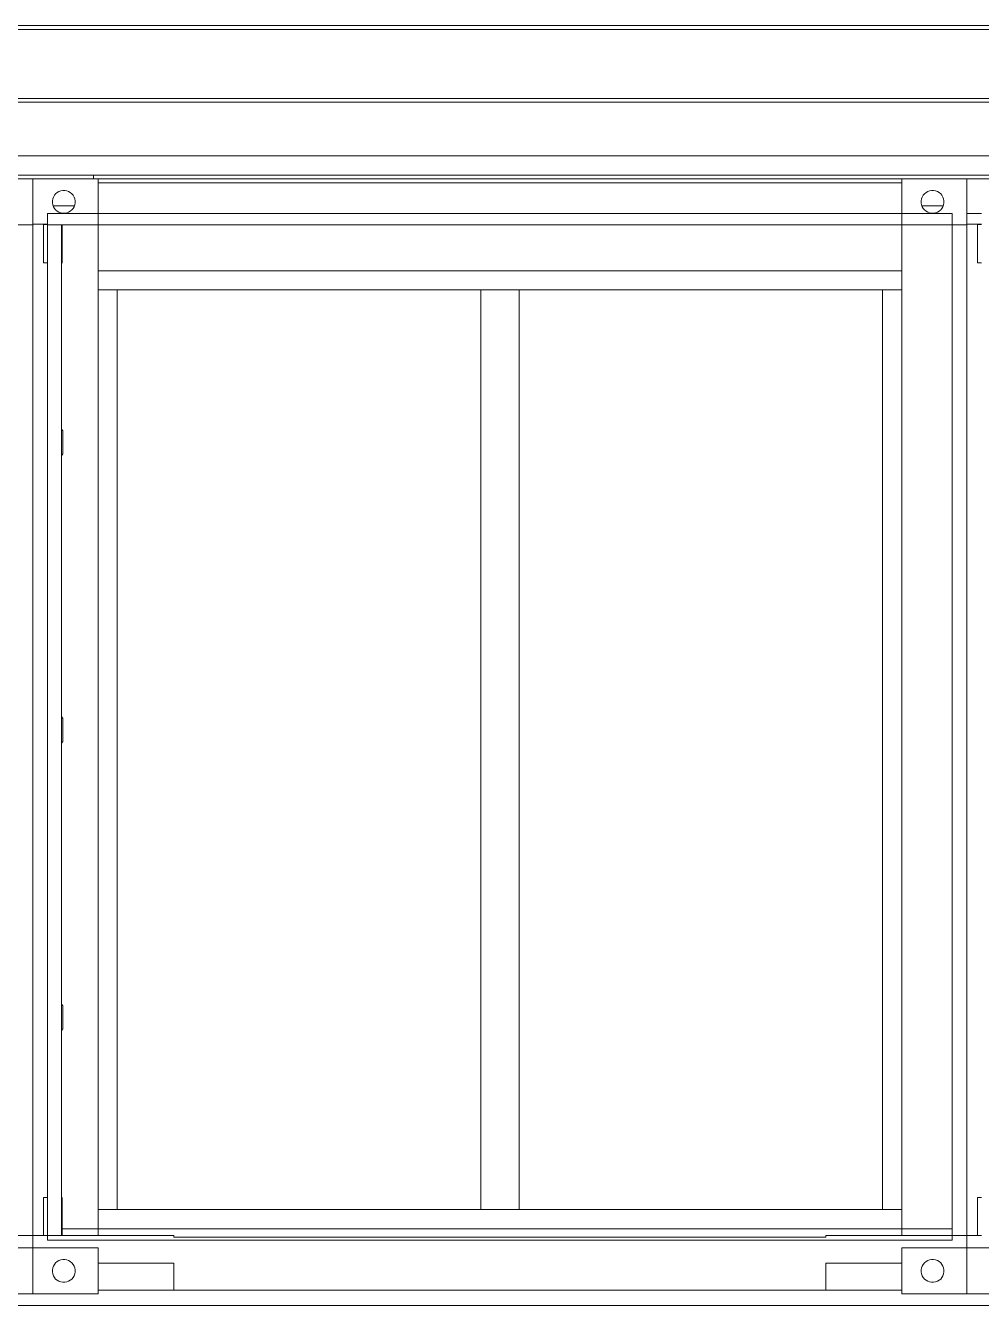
# Model space of a CAD drawing. Header units: metres. Extents: x -3 to 469, y -13 to 19.
# Drawn here: x 430.21 to 432.705, y -0.18 to 3.16 of the extents above; entities that cross this region are included whole.
import ezdxf

# ---------------------------------------------------------------- set-up
doc = ezdxf.new("R2010")
doc.units = ezdxf.units.M
doc.layers.add('0-1', color=7, linetype='Continuous', lineweight=5)
for name, color, linetype, lineweight, true_color in [('A-FLOR-2', 7, 'Continuous', 9, 0xaaaaaa), ('A-GENM-1', 7, 'Continuous', 9, 0xaaaaaa), ('A-WALL-1', 7, 'Continuous', 9, 0xaaaaaa), ('S-STRS-1', 7, 'Continuous', 9, 0xaaaaaa)]:
    doc.layers.add(name, color=color, linetype=linetype, lineweight=lineweight, true_color=true_color)

# ---------------------------------------------------------------- blocks, each defined once
blk = doc.blocks.new('Viga-007 - Viga-007-295370-FACHADA 04')
at = {"layer": 'A-GENM-1'}
for p, q in [((12.6714, -0.14), (12.8694, -0.14)), ((14.5714, -0.14), (14.7694, -0.14)), ((9.3917, -0.18), (33.3303, -0.18))]:
    blk.add_line(p, q, dxfattribs=at)
blk = doc.blocks.new('Viga-002 15719 - Viga-002 15719-296164-FACHADA 04')
at = {"layer": 'A-GENM-1'}
for p, q in [((12.5394, 2.641), (12.5294, 2.641)), ((12.5294, 2.641), (12.5294, 2.541)), ((12.5294, 2.541), (12.5394, 2.541))]:
    blk.add_line(p, q, dxfattribs=at)
blk = doc.blocks.new('CONTAINER 16683 - CONTAINER-297186-FACHADA 04')
at = {"layer": 'S-STRS-1'}
for p, q in [((14.7694, -0.03), (14.9394, -0.03)), ((14.9394, -0.03), (14.7694, -0.03)), ((14.7694, -0.03), (14.7694, -0.15)), ((14.7694, -0.15), (14.7694, -0.03)), ((14.9394, -0.03), (14.9394, -0.15)), ((14.9394, -0.15), (14.9394, -0.03)), ((14.8288, -0.0689), (14.8328, -0.0656)), ((14.8288, -0.0689), (14.8328, -0.0656)), ((14.8328, -0.0656), (14.8373, -0.063)), ((14.8373, -0.063), (14.8328, -0.0656)), ((14.8373, -0.063), (14.8422, -0.0612)), ((14.8422, -0.0612), (14.8373, -0.063)), ((14.8422, -0.0612), (14.8473, -0.0603)), ((14.8473, -0.0603), (14.8422, -0.0612)), ((14.8473, -0.0603), (14.8525, -0.0603)), ((14.8525, -0.0603), (14.8473, -0.0603)), ((14.8525, -0.0603), (14.8576, -0.0612)), ((14.8576, -0.0612), (14.8525, -0.0603)), ((14.8576, -0.0612), (14.8625, -0.063)), ((14.8625, -0.063), (14.8576, -0.0612)), ((14.8625, -0.063), (14.867, -0.0656)), ((14.867, -0.0656), (14.8625, -0.063)), ((14.867, -0.0656), (14.871, -0.0689)), ((14.871, -0.0689), (14.867, -0.0656)), ((14.8202, -0.0874), (14.8211, -0.0823)), ((14.8211, -0.0823), (14.8202, -0.0874)), ((14.8202, -0.09), (14.8202, -0.0874)), ((14.8202, -0.0874), (14.8202, -0.09)), ((14.8202, -0.0926), (14.8202, -0.09)), ((14.8202, -0.09), (14.8202, -0.0926)), ((14.8211, -0.0977), (14.8202, -0.0926)), ((14.8202, -0.0926), (14.8211, -0.0977)), ((14.8211, -0.0823), (14.8229, -0.0774)), ((14.8229, -0.0774), (14.8211, -0.0823)), ((14.8229, -0.1026), (14.8211, -0.0977)), ((14.8229, -0.1026), (14.8211, -0.0977)), ((14.8229, -0.0774), (14.8255, -0.0729)), ((14.8255, -0.0729), (14.8229, -0.0774)), ((14.8255, -0.0729), (14.8288, -0.0689)), ((14.8288, -0.0689), (14.8255, -0.0729)), ((14.871, -0.0689), (14.8743, -0.0729)), ((14.8743, -0.0729), (14.871, -0.0689)), ((14.8743, -0.0729), (14.8769, -0.0774)), ((14.8769, -0.0774), (14.8743, -0.0729)), ((14.8769, -0.0774), (14.8787, -0.0823)), ((14.8787, -0.0823), (14.8769, -0.0774)), ((14.8787, -0.0977), (14.8769, -0.1026)), ((14.8769, -0.1026), (14.8787, -0.0977)), ((14.8787, -0.0823), (14.8796, -0.0874)), ((14.8796, -0.0874), (14.8787, -0.0823)), ((14.8796, -0.0926), (14.8787, -0.0977)), ((14.8787, -0.0977), (14.8796, -0.0926)), ((14.8796, -0.0874), (14.8796, -0.09)), ((14.8796, -0.09), (14.8796, -0.0874)), ((14.8796, -0.09), (14.8796, -0.0926)), ((14.8796, -0.0926), (14.8796, -0.09)), ((14.8255, -0.1071), (14.8229, -0.1026)), ((14.8255, -0.1071), (14.8229, -0.1026)), ((14.8288, -0.1111), (14.8255, -0.1071)), ((14.8288, -0.1111), (14.8255, -0.1071)), ((14.8328, -0.1144), (14.8288, -0.1111)), ((14.8328, -0.1144), (14.8288, -0.1111)), ((14.8373, -0.117), (14.8328, -0.1144)), ((14.8373, -0.117), (14.8328, -0.1144)), ((14.8422, -0.1188), (14.8373, -0.117)), ((14.8422, -0.1188), (14.8373, -0.117)), ((14.8473, -0.1197), (14.8422, -0.1188)), ((14.8473, -0.1197), (14.8422, -0.1188)), ((14.8525, -0.1197), (14.8473, -0.1197)), ((14.8473, -0.1197), (14.8525, -0.1197)), ((14.8576, -0.1188), (14.8525, -0.1197)), ((14.8525, -0.1197), (14.8576, -0.1188)), ((14.8625, -0.117), (14.8576, -0.1188)), ((14.8576, -0.1188), (14.8625, -0.117)), ((14.867, -0.1144), (14.8625, -0.117)), ((14.8625, -0.117), (14.867, -0.1144)), ((14.871, -0.1111), (14.867, -0.1144)), ((14.867, -0.1144), (14.871, -0.1111)), ((14.8743, -0.1071), (14.871, -0.1111)), ((14.871, -0.1111), (14.8743, -0.1071)), ((14.8769, -0.1026), (14.8743, -0.1071)), ((14.8743, -0.1071), (14.8769, -0.1026)), ((14.7694, -0.15), (14.9394, -0.15)), ((14.9394, -0.15), (14.7694, -0.15))]:
    blk.add_line(p, q, dxfattribs=at)
blk = doc.blocks.new('CONTAINER 16683 - CONTAINER 16683-297190-FACHADA 04')
blk.add_blockref('CONTAINER 16683 - CONTAINER-297186-FACHADA 04', (0, 0))
blk = doc.blocks.new('PL 23131 - PL 23131-299596-FACHADA 04')
at = {"layer": 'A-GENM-1'}
for p, q in [((12.5014, 2.642), (12.5014, 0.002)), ((12.5205, 2.642), (12.5014, 2.642)), ((12.5394, 2.642), (12.5205, 2.642)), ((12.5014, 0.002), (12.5205, 0.002)), ((12.5205, 0.002), (12.5294, 0.002))]:
    blk.add_line(p, q, dxfattribs=at)
blk = doc.blocks.new('Viga-002 24054 - Viga-002 24054-300507-FACHADA 04')
at = {"layer": 'A-GENM-1'}
for p, q in [((12.5394, 0.102), (12.5294, 0.102)), ((12.5294, 0.102), (12.5294, 0.002)), ((12.5294, 0.002), (12.5394, 0.002))]:
    blk.add_line(p, q, dxfattribs=at)
blk = doc.blocks.new('Viga-007 24066 - Viga-007 24066-300549-FACHADA 04')
at = {"layer": 'A-GENM-1'}
for p, q in [((12.5794, 2.102), (12.5764, 2.1065)), ((12.5794, 2.042), (12.5794, 2.102)), ((12.5764, 2.0375), (12.5794, 2.042)), ((12.5794, 1.352), (12.5764, 1.3565)), ((12.5794, 1.292), (12.5794, 1.352)), ((12.5764, 1.2875), (12.5794, 1.292)), ((12.5794, 0.602), (12.5764, 0.6065)), ((12.5794, 0.542), (12.5794, 0.602)), ((12.5764, 0.5375), (12.5794, 0.542))]:
    blk.add_line(p, q, dxfattribs=at)
blk = doc.blocks.new('AL 24323 - AL 2-301424-FACHADA 04')
at = {"layer": 'A-WALL-1'}
blk.add_line((14.9014, 0.02), (12.5774, 0.02), dxfattribs=at)
blk = doc.blocks.new('AL 24323 - AL 24323-301421-FACHADA 04')
at = {"layer": 'A-WALL-1'}
for p, q in [((12.5394, 2.67), (14.9014, 2.67)), ((12.5394, 2.642), (12.5394, 2.67)), ((14.9014, 0.02), (14.9014, 2.67)), ((12.6714, 0.02), (12.6714, 2.52)), ((12.6714, 2.52), (14.7694, 2.52)), ((14.7694, 2.52), (14.7694, 0.02)), ((12.6714, 0.02), (12.5774, 0.02)), ((14.9014, 0.02), (14.7694, 0.02))]:
    blk.add_line(p, q, dxfattribs=at)
blk.add_blockref('AL 24323 - AL 2-301424-FACHADA 04', (0, 0))
blk = doc.blocks.new('J 08 24349 - J 08-301534-FACHADA 04')
at = {"layer": 'A-GENM-1'}
for p, q in [((14.7694, 2.52), (12.6714, 2.52)), ((12.6714, 2.52), (12.6714, 2.47)), ((12.6714, 2.52), (14.7694, 2.52)), ((12.6714, 2.47), (12.6714, 2.52)), ((14.7694, 2.47), (14.7694, 2.52)), ((14.7694, 2.52), (14.7694, 2.47)), ((12.7214, 2.47), (12.6714, 2.47)), ((12.6714, 2.47), (12.6714, 0.07)), ((12.6714, 0.07), (12.6714, 2.47)), ((12.6714, 2.47), (12.7214, 2.47)), ((12.6714, 2.47), (12.7214, 2.47)), ((12.7214, 2.47), (12.6714, 2.47)), ((12.7214, 0.07), (12.7214, 2.47)), ((12.7214, 2.47), (12.7214, 0.07)), ((12.7214, 2.47), (13.6704, 2.47)), ((13.6704, 2.47), (12.7214, 2.47)), ((13.7704, 2.47), (13.6704, 2.47)), ((13.6704, 2.47), (13.6704, 0.07)), ((13.6704, 0.07), (13.6704, 2.47)), ((13.6704, 2.47), (13.7704, 2.47)), ((13.7704, 2.47), (13.6704, 2.47)), ((13.6704, 2.47), (13.7704, 2.47)), ((13.7704, 0.07), (13.7704, 2.47)), ((13.7704, 2.47), (13.7704, 0.07)), ((13.7704, 2.47), (14.7194, 2.47)), ((14.7194, 2.47), (13.7704, 2.47)), ((14.7194, 2.47), (14.7694, 2.47)), ((14.7194, 2.47), (14.7194, 0.07)), ((14.7694, 2.47), (14.7194, 2.47)), ((14.7194, 0.07), (14.7194, 2.47)), ((14.7194, 2.47), (14.7694, 2.47)), ((14.7694, 2.47), (14.7194, 2.47)), ((14.7694, 0.07), (14.7694, 2.47)), ((14.7694, 2.47), (14.7694, 0.07)), ((12.7214, 0.07), (12.6714, 0.07)), ((12.6714, 0.07), (12.7214, 0.07)), ((12.7214, 0.07), (12.6714, 0.07)), ((12.6714, 0.07), (12.6714, 0.02)), ((12.6714, 0.07), (12.7214, 0.07)), ((12.6714, 0.02), (12.6714, 0.07)), ((13.6704, 0.07), (12.7214, 0.07)), ((12.7214, 0.07), (13.6704, 0.07)), ((13.7704, 0.07), (13.6704, 0.07)), ((13.6704, 0.07), (13.7704, 0.07)), ((13.7704, 0.07), (13.6704, 0.07)), ((13.6704, 0.07), (13.7704, 0.07)), ((14.7194, 0.07), (13.7704, 0.07)), ((13.7704, 0.07), (14.7194, 0.07)), ((14.7194, 0.07), (14.7694, 0.07)), ((14.7694, 0.07), (14.7194, 0.07)), ((14.7194, 0.07), (14.7694, 0.07)), ((14.7694, 0.07), (14.7194, 0.07)), ((14.7694, 0.02), (14.7694, 0.07)), ((14.7694, 0.07), (14.7694, 0.02)), ((12.6714, 0.02), (14.7694, 0.02)), ((14.7694, 0.02), (12.6714, 0.02))]:
    blk.add_line(p, q, dxfattribs=at)
blk = doc.blocks.new('J 08 24349 - J 08 24349-301538-FACHADA 04')
blk.add_blockref('J 08 24349 - J 08-301534-FACHADA 04', (0, 0))
blk = doc.blocks.new('Viga-002 25339 - Viga-002 25339-303385-FACHADA 04')
at = {"layer": 'A-GENM-1'}
for p, q in [((14.9773, 2.641), (14.9673, 2.641)), ((14.9673, 2.641), (14.9673, 2.541)), ((14.9673, 2.541), (14.9773, 2.541))]:
    blk.add_line(p, q, dxfattribs=at)
blk = doc.blocks.new('CONTAINER 26762 - CONTAINER-305184-FACHADA 04')
at = {"layer": 'S-STRS-1'}
for p, q in [((12.5014, -0.03), (12.6714, -0.03)), ((12.6714, -0.03), (12.5014, -0.03)), ((12.5014, -0.03), (12.5014, -0.15)), ((12.5014, -0.15), (12.5014, -0.03)), ((12.6714, -0.03), (12.6714, -0.15)), ((12.6714, -0.15), (12.6714, -0.03)), ((12.5608, -0.0689), (12.5648, -0.0656)), ((12.5608, -0.0689), (12.5648, -0.0656)), ((12.5648, -0.0656), (12.5693, -0.063)), ((12.5693, -0.063), (12.5648, -0.0656)), ((12.5693, -0.063), (12.5742, -0.0612)), ((12.5742, -0.0612), (12.5693, -0.063)), ((12.5742, -0.0612), (12.5793, -0.0603)), ((12.5793, -0.0603), (12.5742, -0.0612)), ((12.5793, -0.0603), (12.5845, -0.0603)), ((12.5845, -0.0603), (12.5793, -0.0603)), ((12.5845, -0.0603), (12.5896, -0.0612)), ((12.5896, -0.0612), (12.5845, -0.0603)), ((12.5896, -0.0612), (12.5945, -0.063)), ((12.5945, -0.063), (12.5896, -0.0612)), ((12.5945, -0.063), (12.599, -0.0656)), ((12.599, -0.0656), (12.5945, -0.063)), ((12.599, -0.0656), (12.603, -0.0689)), ((12.603, -0.0689), (12.599, -0.0656)), ((12.5522, -0.0874), (12.5531, -0.0823)), ((12.5531, -0.0823), (12.5522, -0.0874)), ((12.5522, -0.09), (12.5522, -0.0874)), ((12.5522, -0.0874), (12.5522, -0.09)), ((12.5522, -0.0926), (12.5522, -0.09)), ((12.5522, -0.09), (12.5522, -0.0926)), ((12.5531, -0.0977), (12.5522, -0.0926)), ((12.5522, -0.0926), (12.5531, -0.0977)), ((12.5531, -0.0823), (12.5549, -0.0774)), ((12.5549, -0.0774), (12.5531, -0.0823)), ((12.5549, -0.1026), (12.5531, -0.0977)), ((12.5549, -0.1026), (12.5531, -0.0977)), ((12.5549, -0.0774), (12.5575, -0.0729)), ((12.5575, -0.0729), (12.5549, -0.0774)), ((12.5575, -0.0729), (12.5608, -0.0689)), ((12.5608, -0.0689), (12.5575, -0.0729)), ((12.603, -0.0689), (12.6063, -0.0729)), ((12.6063, -0.0729), (12.603, -0.0689)), ((12.6063, -0.0729), (12.6089, -0.0774)), ((12.6089, -0.0774), (12.6063, -0.0729)), ((12.6089, -0.0774), (12.6107, -0.0823)), ((12.6107, -0.0823), (12.6089, -0.0774)), ((12.6107, -0.0977), (12.6089, -0.1026)), ((12.6089, -0.1026), (12.6107, -0.0977)), ((12.6107, -0.0823), (12.6116, -0.0874)), ((12.6116, -0.0874), (12.6107, -0.0823)), ((12.6116, -0.0926), (12.6107, -0.0977)), ((12.6107, -0.0977), (12.6116, -0.0926)), ((12.6116, -0.0874), (12.6116, -0.09)), ((12.6116, -0.09), (12.6116, -0.0874)), ((12.6116, -0.09), (12.6116, -0.0926)), ((12.6116, -0.0926), (12.6116, -0.09)), ((12.5575, -0.1071), (12.5549, -0.1026)), ((12.5575, -0.1071), (12.5549, -0.1026)), ((12.5608, -0.1111), (12.5575, -0.1071)), ((12.5608, -0.1111), (12.5575, -0.1071)), ((12.5648, -0.1144), (12.5608, -0.1111)), ((12.5648, -0.1144), (12.5608, -0.1111)), ((12.5693, -0.117), (12.5648, -0.1144)), ((12.5693, -0.117), (12.5648, -0.1144)), ((12.5742, -0.1188), (12.5693, -0.117)), ((12.5742, -0.1188), (12.5693, -0.117)), ((12.5793, -0.1197), (12.5742, -0.1188)), ((12.5793, -0.1197), (12.5742, -0.1188)), ((12.5845, -0.1197), (12.5793, -0.1197)), ((12.5793, -0.1197), (12.5845, -0.1197)), ((12.5896, -0.1188), (12.5845, -0.1197)), ((12.5845, -0.1197), (12.5896, -0.1188)), ((12.5945, -0.117), (12.5896, -0.1188)), ((12.5896, -0.1188), (12.5945, -0.117)), ((12.599, -0.1144), (12.5945, -0.117)), ((12.5945, -0.117), (12.599, -0.1144)), ((12.603, -0.1111), (12.599, -0.1144)), ((12.599, -0.1144), (12.603, -0.1111)), ((12.6063, -0.1071), (12.603, -0.1111)), ((12.603, -0.1111), (12.6063, -0.1071)), ((12.6089, -0.1026), (12.6063, -0.1071)), ((12.6063, -0.1071), (12.6089, -0.1026)), ((12.5014, -0.15), (12.6714, -0.15)), ((12.6714, -0.15), (12.5014, -0.15))]:
    blk.add_line(p, q, dxfattribs=at)
blk = doc.blocks.new('CONTAINER 26762 - CONTAINER 26762-305188-FACHADA 04')
blk.add_blockref('CONTAINER 26762 - CONTAINER-305184-FACHADA 04', (0, 0))
blk = doc.blocks.new('PL 27432 - PL 27432-305908-FACHADA 04')
at = {"layer": 'A-GENM-1'}
for p, q in [((14.9393, 2.642), (14.9393, 0.002)), ((14.9584, 2.642), (14.9393, 2.642)), ((14.9773, 2.642), (14.9584, 2.642)), ((14.9393, 0.002), (14.9584, 0.002)), ((14.9584, 0.002), (14.9674, 0.002))]:
    blk.add_line(p, q, dxfattribs=at)
blk = doc.blocks.new('CONTAINER 27586 - CONTAINER-306159-FACHADA 04')
at = {"layer": 'S-STRS-1'}
for p, q in [((12.3314, -0.03), (12.5014, -0.03)), ((12.5014, -0.03), (12.3314, -0.03)), ((12.3314, -0.03), (12.3314, -0.15)), ((12.3314, -0.15), (12.3314, -0.03)), ((12.5014, -0.03), (12.5014, -0.15)), ((12.5014, -0.15), (12.5014, -0.03)), ((12.3908, -0.0689), (12.3948, -0.0656)), ((12.3908, -0.0689), (12.3948, -0.0656)), ((12.3948, -0.0656), (12.3993, -0.063)), ((12.3993, -0.063), (12.3948, -0.0656)), ((12.3993, -0.063), (12.4042, -0.0612)), ((12.4042, -0.0612), (12.3993, -0.063)), ((12.4042, -0.0612), (12.4093, -0.0603)), ((12.4093, -0.0603), (12.4042, -0.0612)), ((12.4093, -0.0603), (12.4145, -0.0603)), ((12.4145, -0.0603), (12.4093, -0.0603)), ((12.4145, -0.0603), (12.4196, -0.0612)), ((12.4196, -0.0612), (12.4145, -0.0603)), ((12.4196, -0.0612), (12.4245, -0.063)), ((12.4245, -0.063), (12.4196, -0.0612)), ((12.4245, -0.063), (12.429, -0.0656)), ((12.429, -0.0656), (12.4245, -0.063)), ((12.429, -0.0656), (12.433, -0.0689)), ((12.433, -0.0689), (12.429, -0.0656)), ((12.3822, -0.0874), (12.3831, -0.0823)), ((12.3831, -0.0823), (12.3822, -0.0874)), ((12.3822, -0.09), (12.3822, -0.0874)), ((12.3822, -0.0874), (12.3822, -0.09)), ((12.3822, -0.0926), (12.3822, -0.09)), ((12.3822, -0.09), (12.3822, -0.0926)), ((12.3831, -0.0977), (12.3822, -0.0926)), ((12.3822, -0.0926), (12.3831, -0.0977)), ((12.3831, -0.0823), (12.3849, -0.0774)), ((12.3849, -0.0774), (12.3831, -0.0823)), ((12.3849, -0.1026), (12.3831, -0.0977)), ((12.3849, -0.1026), (12.3831, -0.0977)), ((12.3849, -0.0774), (12.3875, -0.0729)), ((12.3875, -0.0729), (12.3849, -0.0774)), ((12.3875, -0.0729), (12.3908, -0.0689)), ((12.3908, -0.0689), (12.3875, -0.0729)), ((12.433, -0.0689), (12.4363, -0.0729)), ((12.4363, -0.0729), (12.433, -0.0689)), ((12.4363, -0.0729), (12.4389, -0.0774)), ((12.4389, -0.0774), (12.4363, -0.0729)), ((12.4389, -0.0774), (12.4407, -0.0823)), ((12.4407, -0.0823), (12.4389, -0.0774)), ((12.4407, -0.0977), (12.4389, -0.1026)), ((12.4389, -0.1026), (12.4407, -0.0977)), ((12.4407, -0.0823), (12.4416, -0.0874)), ((12.4416, -0.0874), (12.4407, -0.0823)), ((12.4416, -0.0926), (12.4407, -0.0977)), ((12.4407, -0.0977), (12.4416, -0.0926)), ((12.4416, -0.0874), (12.4416, -0.09)), ((12.4416, -0.09), (12.4416, -0.0874)), ((12.4416, -0.09), (12.4416, -0.0926)), ((12.4416, -0.0926), (12.4416, -0.09)), ((12.3875, -0.1071), (12.3849, -0.1026)), ((12.3875, -0.1071), (12.3849, -0.1026)), ((12.3908, -0.1111), (12.3875, -0.1071)), ((12.3908, -0.1111), (12.3875, -0.1071)), ((12.3948, -0.1144), (12.3908, -0.1111)), ((12.3948, -0.1144), (12.3908, -0.1111)), ((12.3993, -0.117), (12.3948, -0.1144)), ((12.3993, -0.117), (12.3948, -0.1144)), ((12.4042, -0.1188), (12.3993, -0.117)), ((12.4042, -0.1188), (12.3993, -0.117)), ((12.4093, -0.1197), (12.4042, -0.1188)), ((12.4093, -0.1197), (12.4042, -0.1188)), ((12.4145, -0.1197), (12.4093, -0.1197)), ((12.4093, -0.1197), (12.4145, -0.1197)), ((12.4196, -0.1188), (12.4145, -0.1197)), ((12.4145, -0.1197), (12.4196, -0.1188)), ((12.4245, -0.117), (12.4196, -0.1188)), ((12.4196, -0.1188), (12.4245, -0.117)), ((12.429, -0.1144), (12.4245, -0.117)), ((12.4245, -0.117), (12.429, -0.1144)), ((12.433, -0.1111), (12.429, -0.1144)), ((12.429, -0.1144), (12.433, -0.1111)), ((12.4363, -0.1071), (12.433, -0.1111)), ((12.433, -0.1111), (12.4363, -0.1071)), ((12.4389, -0.1026), (12.4363, -0.1071)), ((12.4363, -0.1071), (12.4389, -0.1026)), ((12.3314, -0.15), (12.5014, -0.15)), ((12.5014, -0.15), (12.3314, -0.15))]:
    blk.add_line(p, q, dxfattribs=at)
blk = doc.blocks.new('CONTAINER 27586 - CONTAINER 27586-306163-FACHADA 04')
blk.add_blockref('CONTAINER 27586 - CONTAINER-306159-FACHADA 04', (0, 0))
blk = doc.blocks.new('CONTAINER 28590 - CONTAINER-306789-FACHADA 04')
at = {"layer": 'S-STRS-1'}
for p, q in [((14.9394, -0.15), (14.9394, -0.03)), ((14.9394, -0.03), (14.9394, -0.15)), ((15.1094, -0.03), (14.9394, -0.03)), ((14.9394, -0.03), (15.1094, -0.03)), ((15.1094, -0.15), (15.1094, -0.03)), ((15.1094, -0.03), (15.1094, -0.15)), ((15.0078, -0.0689), (15.0118, -0.0656)), ((15.0118, -0.0656), (15.0078, -0.0689)), ((15.0118, -0.0656), (15.0163, -0.063)), ((15.0163, -0.063), (15.0118, -0.0656)), ((15.0163, -0.063), (15.0212, -0.0612)), ((15.0212, -0.0612), (15.0163, -0.063)), ((15.0212, -0.0612), (15.0263, -0.0603)), ((15.0263, -0.0603), (15.0212, -0.0612)), ((15.0263, -0.0603), (15.0315, -0.0603)), ((15.0315, -0.0603), (15.0263, -0.0603)), ((15.0315, -0.0603), (15.0366, -0.0612)), ((15.0366, -0.0612), (15.0315, -0.0603)), ((15.0366, -0.0612), (15.0415, -0.063)), ((15.0415, -0.063), (15.0366, -0.0612)), ((15.0415, -0.063), (15.046, -0.0656)), ((15.046, -0.0656), (15.0415, -0.063)), ((15.046, -0.0656), (15.05, -0.0689)), ((15.05, -0.0689), (15.046, -0.0656)), ((14.9992, -0.0874), (15.0001, -0.0823)), ((15.0001, -0.0823), (14.9992, -0.0874)), ((14.9992, -0.09), (14.9992, -0.0874)), ((14.9992, -0.0874), (14.9992, -0.09)), ((14.9992, -0.09), (14.9992, -0.0926)), ((14.9992, -0.0926), (14.9992, -0.09)), ((15.0001, -0.0977), (14.9992, -0.0926)), ((15.0001, -0.0977), (14.9992, -0.0926)), ((15.0001, -0.0823), (15.0019, -0.0774)), ((15.0019, -0.0774), (15.0001, -0.0823)), ((15.0001, -0.0977), (15.0019, -0.1026)), ((15.0019, -0.1026), (15.0001, -0.0977)), ((15.0019, -0.0774), (15.0045, -0.0729)), ((15.0045, -0.0729), (15.0019, -0.0774)), ((15.0045, -0.0729), (15.0078, -0.0689)), ((15.0078, -0.0689), (15.0045, -0.0729)), ((15.05, -0.0689), (15.0533, -0.0729)), ((15.0533, -0.0729), (15.05, -0.0689)), ((15.0533, -0.0729), (15.0559, -0.0774)), ((15.0533, -0.0729), (15.0559, -0.0774)), ((15.0559, -0.0774), (15.0577, -0.0823)), ((15.0577, -0.0823), (15.0559, -0.0774)), ((15.0577, -0.0977), (15.0559, -0.1026)), ((15.0559, -0.1026), (15.0577, -0.0977)), ((15.0577, -0.0823), (15.0586, -0.0874)), ((15.0586, -0.0874), (15.0577, -0.0823)), ((15.0586, -0.0926), (15.0577, -0.0977)), ((15.0577, -0.0977), (15.0586, -0.0926)), ((15.0586, -0.0874), (15.0586, -0.09)), ((15.0586, -0.09), (15.0586, -0.0874)), ((15.0586, -0.09), (15.0586, -0.0926)), ((15.0586, -0.0926), (15.0586, -0.09)), ((15.0045, -0.1071), (15.0019, -0.1026)), ((15.0019, -0.1026), (15.0045, -0.1071)), ((15.0078, -0.1111), (15.0045, -0.1071)), ((15.0045, -0.1071), (15.0078, -0.1111)), ((15.0118, -0.1144), (15.0078, -0.1111)), ((15.0078, -0.1111), (15.0118, -0.1144)), ((15.0163, -0.117), (15.0118, -0.1144)), ((15.0118, -0.1144), (15.0163, -0.117)), ((15.0212, -0.1188), (15.0163, -0.117)), ((15.0163, -0.117), (15.0212, -0.1188)), ((15.0263, -0.1197), (15.0212, -0.1188)), ((15.0212, -0.1188), (15.0263, -0.1197)), ((15.0315, -0.1197), (15.0263, -0.1197)), ((15.0263, -0.1197), (15.0315, -0.1197)), ((15.0366, -0.1188), (15.0315, -0.1197)), ((15.0315, -0.1197), (15.0366, -0.1188)), ((15.0415, -0.117), (15.0366, -0.1188)), ((15.0366, -0.1188), (15.0415, -0.117)), ((15.046, -0.1144), (15.0415, -0.117)), ((15.0415, -0.117), (15.046, -0.1144)), ((15.05, -0.1111), (15.046, -0.1144)), ((15.046, -0.1144), (15.05, -0.1111)), ((15.0533, -0.1071), (15.05, -0.1111)), ((15.05, -0.1111), (15.0533, -0.1071)), ((15.0559, -0.1026), (15.0533, -0.1071)), ((15.0533, -0.1071), (15.0559, -0.1026)), ((14.9394, -0.15), (15.1094, -0.15)), ((15.1094, -0.15), (14.9394, -0.15))]:
    blk.add_line(p, q, dxfattribs=at)
blk = doc.blocks.new('CONTAINER 28590 - CONTAINER 28590-306793-FACHADA 04')
blk.add_blockref('CONTAINER 28590 - CONTAINER-306789-FACHADA 04', (0, 0))
blk = doc.blocks.new('Viga-002 29205 - Viga-002 29205-307812-FACHADA 04')
at = {"layer": 'A-GENM-1'}
for p, q in [((14.9773, 0.102), (14.9673, 0.102)), ((14.9673, 0.102), (14.9673, 0.002)), ((14.9673, 0.002), (14.9773, 0.002))]:
    blk.add_line(p, q, dxfattribs=at)
blk = doc.blocks.new('Viga-009 - Viga-009-314955-FACHADA 04')
at = {"layer": 'A-GENM-1'}
for p, q in [((29.5673, 3.16), (11.2824, 3.16)), ((29.5673, 3.15), (11.2824, 3.15)), ((29.5673, 2.97), (11.2824, 2.97)), ((11.2824, 2.96), (29.5673, 2.96))]:
    blk.add_line(p, q, dxfattribs=at)
blk = doc.blocks.new('CONTAINER 30658 - CONTAINER-316865-FACHADA 04')
at = {"layer": 'S-STRS-1'}
for p, q in [((14.7694, 2.76), (14.9394, 2.76)), ((14.9394, 2.76), (14.7694, 2.76)), ((14.7694, 2.76), (14.7694, 2.64)), ((14.7694, 2.64), (14.7694, 2.76)), ((14.9394, 2.76), (14.9394, 2.642)), ((14.9394, 2.642), (14.9394, 2.76)), ((14.8202, 2.7026), (14.8211, 2.7077)), ((14.8211, 2.7077), (14.8202, 2.7026)), ((14.8211, 2.7077), (14.8229, 2.7126)), ((14.8229, 2.7126), (14.8211, 2.7077)), ((14.8229, 2.7126), (14.8255, 2.7171)), ((14.8255, 2.7171), (14.8229, 2.7126)), ((14.8255, 2.7171), (14.8288, 2.7211)), ((14.8288, 2.7211), (14.8255, 2.7171)), ((14.8288, 2.7211), (14.8328, 2.7244)), ((14.8288, 2.7211), (14.8328, 2.7244)), ((14.8328, 2.7244), (14.8373, 2.727)), ((14.8373, 2.727), (14.8328, 2.7244)), ((14.8373, 2.727), (14.8422, 2.7288)), ((14.8422, 2.7288), (14.8373, 2.727)), ((14.8422, 2.7288), (14.8473, 2.7297)), ((14.8473, 2.7297), (14.8422, 2.7288)), ((14.8473, 2.7297), (14.8525, 2.7297)), ((14.8525, 2.7297), (14.8473, 2.7297)), ((14.8525, 2.7297), (14.8576, 2.7288)), ((14.8576, 2.7288), (14.8525, 2.7297)), ((14.8576, 2.7288), (14.8625, 2.727)), ((14.8625, 2.727), (14.8576, 2.7288)), ((14.8625, 2.727), (14.867, 2.7244)), ((14.867, 2.7244), (14.8625, 2.727)), ((14.867, 2.7244), (14.871, 2.7211)), ((14.871, 2.7211), (14.867, 2.7244)), ((14.871, 2.7211), (14.8743, 2.7171)), ((14.8743, 2.7171), (14.871, 2.7211)), ((14.8743, 2.7171), (14.8769, 2.7126)), ((14.8769, 2.7126), (14.8743, 2.7171)), ((14.8769, 2.7126), (14.8787, 2.7077)), ((14.8787, 2.7077), (14.8769, 2.7126)), ((14.8787, 2.7077), (14.8796, 2.7026)), ((14.8796, 2.7026), (14.8787, 2.7077)), ((14.8202, 2.7), (14.8202, 2.7026)), ((14.8202, 2.7026), (14.8202, 2.7)), ((14.8202, 2.6974), (14.8202, 2.7)), ((14.8202, 2.7), (14.8202, 2.6974)), ((14.8211, 2.6923), (14.8202, 2.6974)), ((14.8202, 2.6974), (14.8211, 2.6923)), ((14.8229, 2.6874), (14.8211, 2.6923)), ((14.8229, 2.6874), (14.8211, 2.6923)), ((14.8255, 2.6829), (14.8229, 2.6874)), ((14.8255, 2.6829), (14.8229, 2.6874)), ((14.8288, 2.6789), (14.8255, 2.6829)), ((14.8288, 2.6789), (14.8255, 2.6829)), ((14.8328, 2.6756), (14.8288, 2.6789)), ((14.8328, 2.6756), (14.8288, 2.6789)), ((14.8373, 2.673), (14.8328, 2.6756)), ((14.8373, 2.673), (14.8328, 2.6756)), ((14.8422, 2.6712), (14.8373, 2.673)), ((14.8422, 2.6712), (14.8373, 2.673)), ((14.8625, 2.673), (14.8576, 2.6712)), ((14.8576, 2.6712), (14.8625, 2.673)), ((14.867, 2.6756), (14.8625, 2.673)), ((14.8625, 2.673), (14.867, 2.6756)), ((14.871, 2.6789), (14.867, 2.6756)), ((14.867, 2.6756), (14.871, 2.6789)), ((14.8743, 2.6829), (14.871, 2.6789)), ((14.871, 2.6789), (14.8743, 2.6829)), ((14.8769, 2.6874), (14.8743, 2.6829)), ((14.8743, 2.6829), (14.8769, 2.6874)), ((14.8787, 2.6923), (14.8769, 2.6874)), ((14.8769, 2.6874), (14.8787, 2.6923)), ((14.8796, 2.6974), (14.8787, 2.6923)), ((14.8787, 2.6923), (14.8796, 2.6974)), ((14.8796, 2.7026), (14.8796, 2.7)), ((14.8796, 2.7), (14.8796, 2.7026)), ((14.8796, 2.7), (14.8796, 2.6974)), ((14.8796, 2.6974), (14.8796, 2.7)), ((14.7694, 2.64), (14.9393, 2.64)), ((14.9393, 2.64), (14.7694, 2.64)), ((14.8473, 2.6703), (14.8422, 2.6712)), ((14.8473, 2.6703), (14.8422, 2.6712)), ((14.8525, 2.6703), (14.8473, 2.6703)), ((14.8473, 2.6703), (14.8525, 2.6703)), ((14.8576, 2.6712), (14.8525, 2.6703)), ((14.8525, 2.6703), (14.8576, 2.6712))]:
    blk.add_line(p, q, dxfattribs=at)
blk = doc.blocks.new('CONTAINER 30658 - CONTAINER 30658-316869-FACHADA 04')
blk.add_blockref('CONTAINER 30658 - CONTAINER-316865-FACHADA 04', (0, 0))
blk = doc.blocks.new('Viga-003 30675 - Viga-003 30675-316908-FACHADA 04')
at = {"layer": 'A-GENM-1'}
blk.add_line((12.6714, 2.76), (14.7694, 2.76), dxfattribs=at)
blk = doc.blocks.new('CONTAINER 31723 - CONTAINER-320274-FACHADA 04')
at = {"layer": 'S-STRS-1'}
for p, q in [((12.5014, 2.76), (12.6714, 2.76)), ((12.6714, 2.76), (12.5014, 2.76)), ((12.5014, 2.76), (12.5014, 2.642)), ((12.5014, 2.642), (12.5014, 2.76)), ((12.6714, 2.76), (12.6714, 2.64)), ((12.6714, 2.64), (12.6714, 2.76)), ((12.5522, 2.7026), (12.5531, 2.7077)), ((12.5531, 2.7077), (12.5522, 2.7026)), ((12.5531, 2.7077), (12.5549, 2.7126)), ((12.5549, 2.7126), (12.5531, 2.7077)), ((12.5549, 2.7126), (12.5575, 2.7171)), ((12.5575, 2.7171), (12.5549, 2.7126)), ((12.5575, 2.7171), (12.5608, 2.7211)), ((12.5608, 2.7211), (12.5575, 2.7171)), ((12.5608, 2.7211), (12.5648, 2.7244)), ((12.5608, 2.7211), (12.5648, 2.7244)), ((12.5648, 2.7244), (12.5693, 2.727)), ((12.5693, 2.727), (12.5648, 2.7244)), ((12.5693, 2.727), (12.5742, 2.7288)), ((12.5742, 2.7288), (12.5693, 2.727)), ((12.5742, 2.7288), (12.5793, 2.7297)), ((12.5793, 2.7297), (12.5742, 2.7288)), ((12.5793, 2.7297), (12.5845, 2.7297)), ((12.5845, 2.7297), (12.5793, 2.7297)), ((12.5845, 2.7297), (12.5896, 2.7288)), ((12.5896, 2.7288), (12.5845, 2.7297)), ((12.5896, 2.7288), (12.5945, 2.727)), ((12.5945, 2.727), (12.5896, 2.7288)), ((12.5945, 2.727), (12.599, 2.7244)), ((12.599, 2.7244), (12.5945, 2.727)), ((12.599, 2.7244), (12.603, 2.7211)), ((12.603, 2.7211), (12.599, 2.7244)), ((12.603, 2.7211), (12.6063, 2.7171)), ((12.6063, 2.7171), (12.603, 2.7211)), ((12.6063, 2.7171), (12.6089, 2.7126)), ((12.6089, 2.7126), (12.6063, 2.7171)), ((12.6089, 2.7126), (12.6107, 2.7077)), ((12.6107, 2.7077), (12.6089, 2.7126)), ((12.6107, 2.7077), (12.6116, 2.7026)), ((12.6116, 2.7026), (12.6107, 2.7077)), ((12.5522, 2.7), (12.5522, 2.7026)), ((12.5522, 2.7026), (12.5522, 2.7)), ((12.5522, 2.6974), (12.5522, 2.7)), ((12.5522, 2.7), (12.5522, 2.6974)), ((12.5531, 2.6923), (12.5522, 2.6974)), ((12.5522, 2.6974), (12.5531, 2.6923)), ((12.5549, 2.6874), (12.5531, 2.6923)), ((12.5549, 2.6874), (12.5531, 2.6923)), ((12.5575, 2.6829), (12.5549, 2.6874)), ((12.5575, 2.6829), (12.5549, 2.6874)), ((12.5608, 2.6789), (12.5575, 2.6829)), ((12.5608, 2.6789), (12.5575, 2.6829)), ((12.5648, 2.6756), (12.5608, 2.6789)), ((12.5648, 2.6756), (12.5608, 2.6789)), ((12.5693, 2.673), (12.5648, 2.6756)), ((12.5693, 2.673), (12.5648, 2.6756)), ((12.5742, 2.6712), (12.5693, 2.673)), ((12.5742, 2.6712), (12.5693, 2.673)), ((12.5945, 2.673), (12.5896, 2.6712)), ((12.5896, 2.6712), (12.5945, 2.673)), ((12.599, 2.6756), (12.5945, 2.673)), ((12.5945, 2.673), (12.599, 2.6756)), ((12.603, 2.6789), (12.599, 2.6756)), ((12.599, 2.6756), (12.603, 2.6789)), ((12.6063, 2.6829), (12.603, 2.6789)), ((12.603, 2.6789), (12.6063, 2.6829)), ((12.6089, 2.6874), (12.6063, 2.6829)), ((12.6063, 2.6829), (12.6089, 2.6874)), ((12.6107, 2.6923), (12.6089, 2.6874)), ((12.6089, 2.6874), (12.6107, 2.6923)), ((12.6116, 2.6974), (12.6107, 2.6923)), ((12.6107, 2.6923), (12.6116, 2.6974)), ((12.6116, 2.7026), (12.6116, 2.7)), ((12.6116, 2.7), (12.6116, 2.7026)), ((12.6116, 2.7), (12.6116, 2.6974)), ((12.6116, 2.6974), (12.6116, 2.7)), ((12.5793, 2.6703), (12.5742, 2.6712)), ((12.5793, 2.6703), (12.5742, 2.6712)), ((12.5774, 2.64), (12.6714, 2.64)), ((12.6714, 2.64), (12.5774, 2.64)), ((12.5845, 2.6703), (12.5793, 2.6703)), ((12.5793, 2.6703), (12.5845, 2.6703)), ((12.5896, 2.6712), (12.5845, 2.6703)), ((12.5845, 2.6703), (12.5896, 2.6712))]:
    blk.add_line(p, q, dxfattribs=at)
blk = doc.blocks.new('CONTAINER 31723 - CONTAINER 31723-320278-FACHADA 04')
blk.add_blockref('CONTAINER 31723 - CONTAINER-320274-FACHADA 04', (0, 0))
blk = doc.blocks.new('CONTAINER 34107 - CONTAINER-324691-FACHADA 04')
at = {"layer": 'S-STRS-1'}
for p, q in [((14.9394, 2.642), (14.9394, 2.76)), ((14.9394, 2.76), (14.9394, 2.642)), ((15.1094, 2.76), (14.9394, 2.76)), ((14.9394, 2.76), (15.1094, 2.76)), ((15.1094, 2.64), (15.1094, 2.76)), ((15.1094, 2.76), (15.1094, 2.64)), ((14.9992, 2.7026), (15.0001, 2.7077)), ((15.0001, 2.7077), (14.9992, 2.7026)), ((15.0001, 2.7077), (15.0019, 2.7126)), ((15.0019, 2.7126), (15.0001, 2.7077)), ((15.0019, 2.7126), (15.0045, 2.7171)), ((15.0045, 2.7171), (15.0019, 2.7126)), ((15.0045, 2.7171), (15.0078, 2.7211)), ((15.0078, 2.7211), (15.0045, 2.7171)), ((15.0078, 2.7211), (15.0118, 2.7244)), ((15.0118, 2.7244), (15.0078, 2.7211)), ((15.0118, 2.7244), (15.0163, 2.727)), ((15.0163, 2.727), (15.0118, 2.7244)), ((15.0163, 2.727), (15.0212, 2.7288)), ((15.0212, 2.7288), (15.0163, 2.727)), ((15.0212, 2.7288), (15.0263, 2.7297)), ((15.0263, 2.7297), (15.0212, 2.7288)), ((15.0263, 2.7297), (15.0315, 2.7297)), ((15.0315, 2.7297), (15.0263, 2.7297)), ((15.0315, 2.7297), (15.0366, 2.7288)), ((15.0366, 2.7288), (15.0315, 2.7297)), ((15.0366, 2.7288), (15.0415, 2.727)), ((15.0415, 2.727), (15.0366, 2.7288)), ((15.0415, 2.727), (15.046, 2.7244)), ((15.046, 2.7244), (15.0415, 2.727)), ((15.046, 2.7244), (15.05, 2.7211)), ((15.05, 2.7211), (15.046, 2.7244)), ((15.05, 2.7211), (15.0533, 2.7171)), ((15.0533, 2.7171), (15.05, 2.7211)), ((15.0533, 2.7171), (15.0559, 2.7126)), ((15.0533, 2.7171), (15.0559, 2.7126)), ((15.0559, 2.7126), (15.0577, 2.7077)), ((15.0577, 2.7077), (15.0559, 2.7126)), ((15.0577, 2.7077), (15.0586, 2.7026)), ((15.0586, 2.7026), (15.0577, 2.7077)), ((14.9992, 2.7), (14.9992, 2.7026)), ((14.9992, 2.7026), (14.9992, 2.7)), ((14.9992, 2.7), (14.9992, 2.6974)), ((14.9992, 2.6974), (14.9992, 2.7)), ((15.0001, 2.6923), (14.9992, 2.6974)), ((15.0001, 2.6923), (14.9992, 2.6974)), ((15.0001, 2.6923), (15.0019, 2.6874)), ((15.0019, 2.6874), (15.0001, 2.6923)), ((15.0045, 2.6829), (15.0019, 2.6874)), ((15.0019, 2.6874), (15.0045, 2.6829)), ((15.0078, 2.6789), (15.0045, 2.6829)), ((15.0045, 2.6829), (15.0078, 2.6789)), ((15.0118, 2.6756), (15.0078, 2.6789)), ((15.0078, 2.6789), (15.0118, 2.6756)), ((15.0163, 2.673), (15.0118, 2.6756)), ((15.0118, 2.6756), (15.0163, 2.673)), ((15.0212, 2.6712), (15.0163, 2.673)), ((15.0163, 2.673), (15.0212, 2.6712)), ((15.0415, 2.673), (15.0366, 2.6712)), ((15.0366, 2.6712), (15.0415, 2.673)), ((15.046, 2.6756), (15.0415, 2.673)), ((15.0415, 2.673), (15.046, 2.6756)), ((15.05, 2.6789), (15.046, 2.6756)), ((15.046, 2.6756), (15.05, 2.6789)), ((15.0533, 2.6829), (15.05, 2.6789)), ((15.05, 2.6789), (15.0533, 2.6829)), ((15.0559, 2.6874), (15.0533, 2.6829)), ((15.0533, 2.6829), (15.0559, 2.6874)), ((15.0577, 2.6923), (15.0559, 2.6874)), ((15.0559, 2.6874), (15.0577, 2.6923)), ((15.0586, 2.6974), (15.0577, 2.6923)), ((15.0577, 2.6923), (15.0586, 2.6974)), ((15.0586, 2.7026), (15.0586, 2.7)), ((15.0586, 2.7), (15.0586, 2.7026)), ((15.0586, 2.7), (15.0586, 2.6974)), ((15.0586, 2.6974), (15.0586, 2.7)), ((15.0154, 2.64), (15.1094, 2.64)), ((15.1094, 2.64), (15.0154, 2.64)), ((15.0263, 2.6703), (15.0212, 2.6712)), ((15.0212, 2.6712), (15.0263, 2.6703)), ((15.0315, 2.6703), (15.0263, 2.6703)), ((15.0263, 2.6703), (15.0315, 2.6703)), ((15.0366, 2.6712), (15.0315, 2.6703)), ((15.0315, 2.6703), (15.0366, 2.6712))]:
    blk.add_line(p, q, dxfattribs=at)
blk = doc.blocks.new('CONTAINER 34107 - CONTAINER 34107-324695-FACHADA 04')
blk.add_blockref('CONTAINER 34107 - CONTAINER-324691-FACHADA 04', (0, 0))
blk = doc.blocks.new('CONTAINER 34463 - CONTAINER-325860-FACHADA 04')
at = {"layer": 'S-STRS-1'}
for p, q in [((12.3314, 2.76), (12.5014, 2.76)), ((12.5014, 2.76), (12.3314, 2.76)), ((12.3314, 2.76), (12.3314, 2.64)), ((12.3314, 2.64), (12.3314, 2.76)), ((12.5014, 2.76), (12.5014, 2.642)), ((12.5014, 2.642), (12.5014, 2.76)), ((12.3822, 2.7026), (12.3831, 2.7077)), ((12.3831, 2.7077), (12.3822, 2.7026)), ((12.3831, 2.7077), (12.3849, 2.7126)), ((12.3849, 2.7126), (12.3831, 2.7077)), ((12.3849, 2.7126), (12.3875, 2.7171)), ((12.3875, 2.7171), (12.3849, 2.7126)), ((12.3875, 2.7171), (12.3908, 2.7211)), ((12.3908, 2.7211), (12.3875, 2.7171)), ((12.3908, 2.7211), (12.3948, 2.7244)), ((12.3908, 2.7211), (12.3948, 2.7244)), ((12.3948, 2.7244), (12.3993, 2.727)), ((12.3993, 2.727), (12.3948, 2.7244)), ((12.3993, 2.727), (12.4042, 2.7288)), ((12.4042, 2.7288), (12.3993, 2.727)), ((12.4042, 2.7288), (12.4093, 2.7297)), ((12.4093, 2.7297), (12.4042, 2.7288)), ((12.4093, 2.7297), (12.4145, 2.7297)), ((12.4145, 2.7297), (12.4093, 2.7297)), ((12.4145, 2.7297), (12.4196, 2.7288)), ((12.4196, 2.7288), (12.4145, 2.7297)), ((12.4196, 2.7288), (12.4245, 2.727)), ((12.4245, 2.727), (12.4196, 2.7288)), ((12.4245, 2.727), (12.429, 2.7244)), ((12.429, 2.7244), (12.4245, 2.727)), ((12.429, 2.7244), (12.433, 2.7211)), ((12.433, 2.7211), (12.429, 2.7244)), ((12.433, 2.7211), (12.4363, 2.7171)), ((12.4363, 2.7171), (12.433, 2.7211)), ((12.4363, 2.7171), (12.4389, 2.7126)), ((12.4389, 2.7126), (12.4363, 2.7171)), ((12.4389, 2.7126), (12.4407, 2.7077)), ((12.4407, 2.7077), (12.4389, 2.7126)), ((12.4407, 2.7077), (12.4416, 2.7026)), ((12.4416, 2.7026), (12.4407, 2.7077)), ((12.3822, 2.7), (12.3822, 2.7026)), ((12.3822, 2.7026), (12.3822, 2.7)), ((12.3822, 2.6974), (12.3822, 2.7)), ((12.3822, 2.7), (12.3822, 2.6974)), ((12.3831, 2.6923), (12.3822, 2.6974)), ((12.3822, 2.6974), (12.3831, 2.6923)), ((12.3849, 2.6874), (12.3831, 2.6923)), ((12.3849, 2.6874), (12.3831, 2.6923)), ((12.3875, 2.6829), (12.3849, 2.6874)), ((12.3875, 2.6829), (12.3849, 2.6874)), ((12.3908, 2.6789), (12.3875, 2.6829)), ((12.3908, 2.6789), (12.3875, 2.6829)), ((12.3948, 2.6756), (12.3908, 2.6789)), ((12.3948, 2.6756), (12.3908, 2.6789)), ((12.3993, 2.673), (12.3948, 2.6756)), ((12.3993, 2.673), (12.3948, 2.6756)), ((12.4042, 2.6712), (12.3993, 2.673)), ((12.4042, 2.6712), (12.3993, 2.673)), ((12.4245, 2.673), (12.4196, 2.6712)), ((12.4196, 2.6712), (12.4245, 2.673)), ((12.429, 2.6756), (12.4245, 2.673)), ((12.4245, 2.673), (12.429, 2.6756)), ((12.433, 2.6789), (12.429, 2.6756)), ((12.429, 2.6756), (12.433, 2.6789)), ((12.4363, 2.6829), (12.433, 2.6789)), ((12.433, 2.6789), (12.4363, 2.6829)), ((12.4389, 2.6874), (12.4363, 2.6829)), ((12.4363, 2.6829), (12.4389, 2.6874)), ((12.4407, 2.6923), (12.4389, 2.6874)), ((12.4389, 2.6874), (12.4407, 2.6923)), ((12.4416, 2.6974), (12.4407, 2.6923)), ((12.4407, 2.6923), (12.4416, 2.6974)), ((12.4416, 2.7026), (12.4416, 2.7)), ((12.4416, 2.7), (12.4416, 2.7026)), ((12.4416, 2.7), (12.4416, 2.6974)), ((12.4416, 2.6974), (12.4416, 2.7)), ((12.3314, 2.64), (12.5014, 2.64)), ((12.5014, 2.64), (12.3314, 2.64)), ((12.4093, 2.6703), (12.4042, 2.6712)), ((12.4093, 2.6703), (12.4042, 2.6712)), ((12.4145, 2.6703), (12.4093, 2.6703)), ((12.4093, 2.6703), (12.4145, 2.6703)), ((12.4196, 2.6712), (12.4145, 2.6703)), ((12.4145, 2.6703), (12.4196, 2.6712))]:
    blk.add_line(p, q, dxfattribs=at)
blk = doc.blocks.new('CONTAINER 34463 - CONTAINER 34463-325864-FACHADA 04')
blk.add_blockref('CONTAINER 34463 - CONTAINER-325860-FACHADA 04', (0, 0))
blk = doc.blocks.new('CONTAINER-R01_rvt-4-FACHADA 04')
at = {"layer": 'A-FLOR-2'}
for p, q in [((10.1616, 2.77), (12.6597, 2.77)), ((12.6597, 2.77), (12.6597, 2.76)), ((12.6597, 2.77), (15.1579, 2.77)), ((12.6597, 2.77), (12.6597, 2.76)), ((12.6714, 2.75), (14.7694, 2.75)), ((12.6714, 2.75), (12.6714, 2.64)), ((14.7694, 2.75), (14.7694, 2.64)), ((12.5539, 2.69), (12.6098, 2.69)), ((14.8219, 2.69), (14.8778, 2.69)), ((14.7694, 2.64), (12.6714, 2.64)), ((12.5394, 0.002), (12.5394, -0.01)), ((12.5774, 0.02), (14.9014, 0.02)), ((14.9014, 0.02), (14.9014, -0.01)), ((14.9014, -0.01), (12.5394, -0.01))]:
    blk.add_line(p, q, dxfattribs=at)
at = {"layer": 'A-WALL-1'}
for p, q in [((12.6597, 2.82), (10.1616, 2.82)), ((15.1579, 2.82), (12.6597, 2.82)), ((10.1616, 2.77), (12.6597, 2.77)), ((12.6597, 2.77), (15.1579, 2.77)), ((12.5394, 0.002), (12.5394, 2.64)), ((12.5394, 2.64), (12.5764, 2.64)), ((12.5764, 2.64), (12.5774, 2.64)), ((12.5764, 2.64), (12.5764, 0.002)), ((12.5774, 2.64), (12.5774, 2.54)), ((12.6714, 2.64), (12.5774, 2.64)), ((12.6714, 0.0025), (12.6714, 2.64)), ((14.7694, 2.64), (14.7694, 0.0025)), ((14.9393, 2.64), (14.7694, 2.64)), ((14.9394, 2.642), (14.9394, 2.67)), ((14.9394, 2.67), (14.9774, 2.67)), ((14.9394, 2.67), (14.9394, 2.642)), ((12.5774, 0.102), (12.5774, 0.002)), ((12.5014, 0.002), (12.4634, 0.002)), ((12.5014, 0.002), (12.5014, -0.03)), ((12.5014, 0.002), (12.5014, -0.03)), ((12.5764, 0.002), (12.5394, 0.002)), ((12.5774, 0.002), (12.5764, 0.002)), ((12.6714, 0.002), (12.5774, 0.002)), ((12.8694, 0.0025), (12.6714, 0.0025)), ((12.8694, -0.0015), (12.8694, 0.0025)), ((14.7694, 0.0025), (14.5714, 0.0025)), ((14.5714, 0.0025), (14.5714, -0.0015)), ((14.9393, 0.002), (14.7694, 0.002)), ((14.9394, -0.03), (14.9394, 0.002)), ((14.9394, -0.03), (14.9394, 0.002)), ((14.9394, -0.03), (14.9394, 0.002)), ((12.5014, -0.03), (12.6714, -0.03)), ((12.5014, -0.03), (12.6714, -0.03)), ((12.6714, -0.03), (12.6714, -0.07)), ((14.5714, -0.0015), (12.8694, -0.0015)), ((14.7694, -0.07), (14.7694, -0.03)), ((14.7694, -0.03), (14.9394, -0.03)), ((14.7694, -0.03), (14.9394, -0.03)), ((14.9774, -0.03), (14.9394, -0.03)), ((12.6714, -0.07), (12.8694, -0.07)), ((12.8694, -0.07), (12.8694, -0.14)), ((14.5714, -0.07), (14.7694, -0.07)), ((14.5714, -0.14), (14.5714, -0.07)), ((12.8694, -0.14), (14.5714, -0.14))]:
    blk.add_line(p, q, dxfattribs=at)
at = {"layer": 'A-GENM-1'}
for name in ['Viga-009 - Viga-009-314955-FACHADA 04', 'Viga-003 30675 - Viga-003 30675-316908-FACHADA 04', 'PL 23131 - PL 23131-299596-FACHADA 04', 'Viga-002 15719 - Viga-002 15719-296164-FACHADA 04', 'PL 27432 - PL 27432-305908-FACHADA 04', 'Viga-002 25339 - Viga-002 25339-303385-FACHADA 04', 'J 08 24349 - J 08 24349-301538-FACHADA 04', 'Viga-007 24066 - Viga-007 24066-300549-FACHADA 04', 'Viga-002 24054 - Viga-002 24054-300507-FACHADA 04', 'Viga-002 29205 - Viga-002 29205-307812-FACHADA 04', 'Viga-007 - Viga-007-295370-FACHADA 04']:
    blk.add_blockref(name, (0, 0), dxfattribs=at)
at = {"layer": 'A-WALL-1'}
blk.add_blockref('AL 24323 - AL 24323-301421-FACHADA 04', (0, 0), dxfattribs=at)
at = {"layer": 'S-STRS-1'}
for name in ['CONTAINER 34463 - CONTAINER 34463-325864-FACHADA 04', 'CONTAINER 31723 - CONTAINER 31723-320278-FACHADA 04', 'CONTAINER 30658 - CONTAINER 30658-316869-FACHADA 04', 'CONTAINER 34107 - CONTAINER 34107-324695-FACHADA 04', 'CONTAINER 27586 - CONTAINER 27586-306163-FACHADA 04', 'CONTAINER 26762 - CONTAINER 26762-305188-FACHADA 04', 'CONTAINER 16683 - CONTAINER 16683-297190-FACHADA 04', 'CONTAINER 28590 - CONTAINER 28590-306793-FACHADA 04']:
    blk.add_blockref(name, (0, 0), dxfattribs=at)

msp = doc.modelspace()

# ---------------------------------------------------------------- block references
at = {"layer": '0-1'}
msp.add_blockref('CONTAINER-R01_rvt-4-FACHADA 04', (417.728, 0), dxfattribs=at)

doc.saveas('drawing.dxf')
